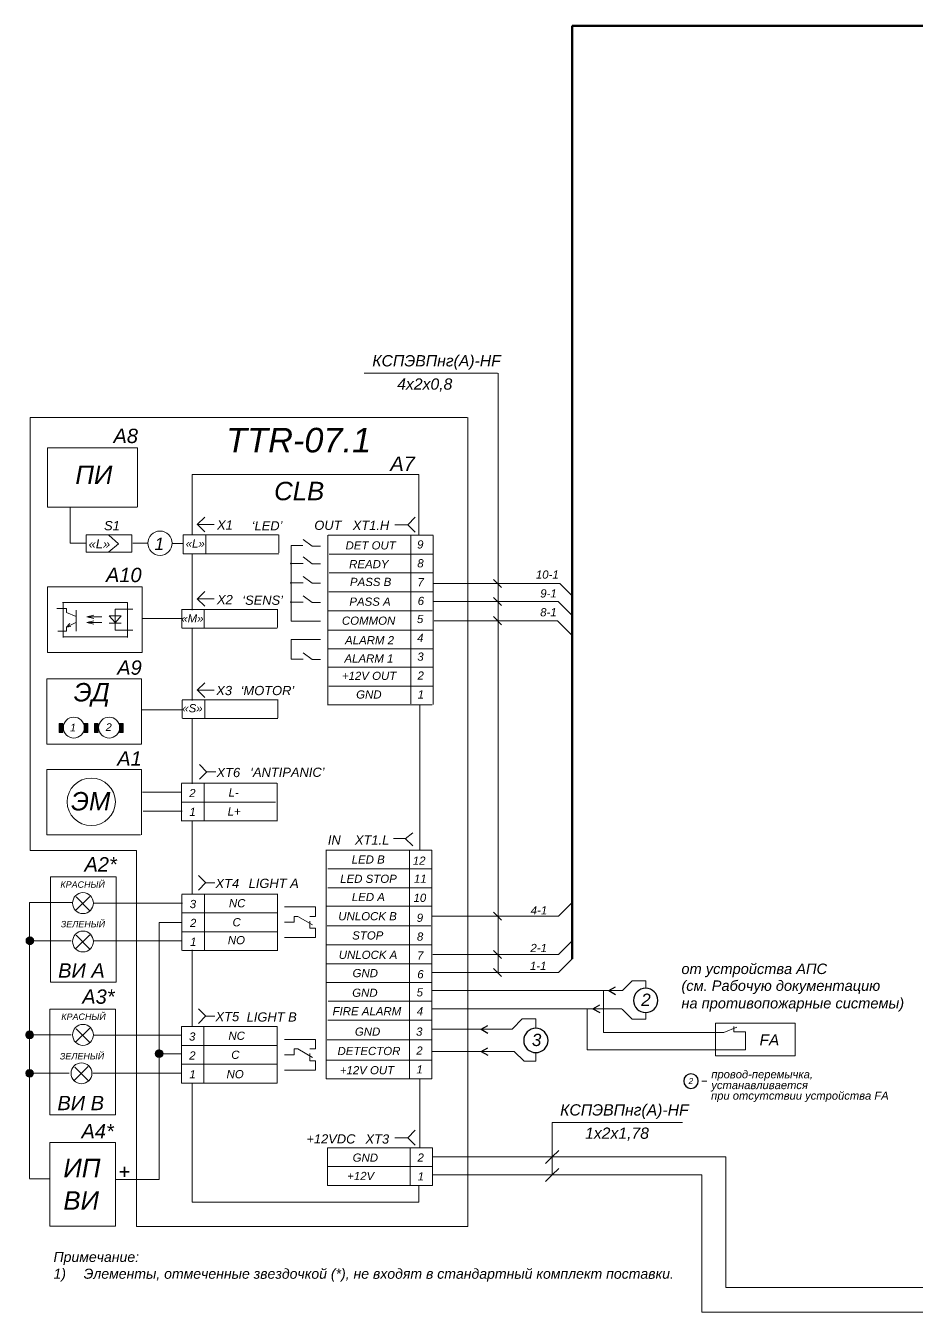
# Model space of a CAD drawing. Header units: millimetres. Extents: x -197802 to 287448, y -91833 to 169529.
# Drawn here: x 34381 to 57565, y 89353 to 122849 of the extents above; entities that cross this region are included whole.
import ezdxf

# ---------------------------------------------------------------- set-up
doc = ezdxf.new("R2010")
doc.units = ezdxf.units.MM
doc.linetypes.add('IMPORT-IMPORT-DASHED', pattern=[19.05, 12.7, -6.35])
doc.layers.add('СКУД', color=7, linetype='Continuous')
doc.layers.add('Слой 1', color=7, linetype='Continuous')
doc.styles.add('296', font='ariali.ttf', dxfattribs={"height": 1})
doc.styles.add('297', font='ariali.ttf', dxfattribs={"height": 1})
doc.styles.add('298', font='ariali.ttf', dxfattribs={"height": 1})
doc.styles.add('79', font='ariali.ttf', dxfattribs={"height": 1})
doc.styles.get("Standard").update_dxf_attribs({"font": 'arial.ttf'})

msp = doc.modelspace()

# ---------------------------------------------------------------- hatches: boundary and pattern name
at = {"layer": 'СКУД', "lineweight": 18, "true_color": 0x000000}
h = msp.add_hatch(color=18, dxfattribs=at)
h.dxf.hatch_style = 2
h.paths.add_polyline_path([(35349, 104452), (35251, 104452), (35251, 104685), (35349, 104685)])
h = msp.add_hatch(color=18, dxfattribs=at)
h.dxf.hatch_style = 2
h.paths.add_polyline_path([(35998, 104452), (35900, 104452), (35900, 104685), (35998, 104685)])
h = msp.add_hatch(color=18, dxfattribs=at)
h.dxf.hatch_style = 2
h.paths.add_polyline_path([(36268, 104452), (36169, 104452), (36169, 104685), (36268, 104685)])
h = msp.add_hatch(color=18, dxfattribs=at)
h.dxf.hatch_style = 2
h.paths.add_polyline_path([(36917, 104452), (36819, 104452), (36819, 104685), (36917, 104685)])
h = msp.add_hatch(dxfattribs=at)
h.set_pattern_fill('ANGLE', color=18, scale=0.924)
h.set_pattern_definition([(0, (2515.015, 140689.422), (0, 6.45414), [4.69392, -1.76022]), (90, (2515.015, 140689.422), (-6.45414, 4e-16), [4.69392, -1.76022])])
h.paths.add_polyline_path([(34389, 99026), (34490, 99026), (34591, 99026, -0.999967)])
h.paths.add_polyline_path([(34490, 99126, -0.414214), (34591, 99026), (34490, 99026)])
h.paths.add_polyline_path([(34490, 99126), (34490, 99026), (34389, 99026, -0.414233)])
h = msp.add_hatch(dxfattribs=at)
h.set_pattern_fill('ANGLE', color=18, scale=0.924)
h.set_pattern_definition([(0, (2507.094, 138238.8606), (0, 6.45414), [4.69392, -1.76022]), (90, (2507.094, 138238.8606), (-6.45414, 4e-16), [4.69392, -1.76022])])
h.paths.add_polyline_path([(34381, 96575), (34482, 96575), (34583, 96575, -0.999967)])
h.paths.add_polyline_path([(34482, 96676, -0.414214), (34583, 96575), (34482, 96575)])
h.paths.add_polyline_path([(34482, 96676), (34482, 96575), (34381, 96575, -0.414233)])
h = msp.add_hatch(dxfattribs=at)
h.set_pattern_fill('ANGLE', color=18, scale=0.924)
h.set_pattern_definition([(0, (5879.057, 137749.849), (0, 6.45414), [4.69392, -1.76022]), (90, (5879.057, 137749.849), (-6.45414, 4e-16), [4.69392, -1.76022])])
h.paths.add_polyline_path([(37753, 96086), (37854, 96086), (37955, 96086, -0.999967)])
h.paths.add_polyline_path([(37854, 96187, -0.414214), (37955, 96086), (37854, 96086)])
h.paths.add_polyline_path([(37854, 96187), (37854, 96086), (37753, 96086, -0.414233)])
h = msp.add_hatch(dxfattribs=at)
h.set_pattern_fill('ANGLE', color=18, scale=0.924)
h.set_pattern_definition([(0, (2507.094, 137239.06), (0, 6.45414), [4.69392, -1.76022]), (90, (2507.094, 137239.06), (-6.45414, 4e-16), [4.69392, -1.76022])])
h.paths.add_polyline_path([(34381, 95575), (34482, 95575), (34583, 95575, -0.999967)])
h.paths.add_polyline_path([(34482, 95676, -0.414214), (34583, 95575), (34482, 95575)])
h.paths.add_polyline_path([(34482, 95676), (34482, 95575), (34381, 95575, -0.414233)])
at = {"layer": 'Слой 1'}
h = msp.add_hatch(color=7, dxfattribs=at)
h.dxf.hatch_style = 2
edge = h.paths.add_edge_path()
edge.add_spline(control_points=[(52244, 97917), (52244, 97917), (52244, 97917), (52244, 97917), (52245, 97917), (52245, 97917), (52245, 97917), (52245, 97917), (52245, 97917), (52244, 97917), (52244, 97917), (52244, 97917), (52244, 97917)], knot_values=[0, 0, 0, 0, 1, 1, 1, 2, 2, 2, 3, 3, 3, 4, 4, 4, 4], degree=3, periodic=0)
h = msp.add_hatch(color=7, dxfattribs=at)
h.dxf.hatch_style = 2
edge = h.paths.add_edge_path()
edge.add_spline(control_points=[(52244, 97910), (52244, 97910), (52244, 97910), (52244, 97910), (52245, 97910), (52245, 97910), (52245, 97910), (52245, 97911), (52245, 97911), (52244, 97911), (52244, 97911), (52244, 97911), (52244, 97910)], knot_values=[0, 0, 0, 0, 1, 1, 1, 2, 2, 2, 3, 3, 3, 4, 4, 4, 4], degree=3, periodic=0)
h = msp.add_hatch(color=7, dxfattribs=at)
h.dxf.hatch_style = 2
edge = h.paths.add_edge_path()
edge.add_spline(control_points=[(52244, 97900), (52244, 97899), (52244, 97899), (52244, 97899), (52245, 97899), (52245, 97899), (52245, 97900), (52245, 97900), (52245, 97900), (52244, 97900), (52244, 97900), (52244, 97900), (52244, 97900)], knot_values=[0, 0, 0, 0, 1, 1, 1, 2, 2, 2, 3, 3, 3, 4, 4, 4, 4], degree=3, periodic=0)
h = msp.add_hatch(color=7, dxfattribs=at)
h.dxf.hatch_style = 2
edge = h.paths.add_edge_path()
edge.add_spline(control_points=[(52302, 97928), (52302, 97928), (52302, 97927), (52302, 97927), (52302, 97927), (52303, 97928), (52303, 97928), (52303, 97928), (52302, 97928), (52302, 97928), (52302, 97928), (52302, 97928), (52302, 97928)], knot_values=[0, 0, 0, 0, 1, 1, 1, 2, 2, 2, 3, 3, 3, 4, 4, 4, 4], degree=3, periodic=0)
h = msp.add_hatch(color=7, dxfattribs=at)
h.dxf.hatch_style = 2
edge = h.paths.add_edge_path()
edge.add_spline(control_points=[(52303, 97902), (52303, 97902), (52303, 97902), (52303, 97902), (52303, 97902), (52303, 97902), (52303, 97902), (52303, 97902), (52303, 97902), (52303, 97902), (52303, 97902), (52303, 97902), (52303, 97902)], knot_values=[0, 0, 0, 0, 1, 1, 1, 2, 2, 2, 3, 3, 3, 4, 4, 4, 4], degree=3, periodic=0)
h = msp.add_hatch(color=7, dxfattribs=at)
h.dxf.hatch_style = 2
edge = h.paths.add_edge_path()
edge.add_spline(control_points=[(52324, 98067), (52324, 98067), (52323, 98067), (52323, 98067), (52323, 98067), (52323, 98067), (52323, 98067), (52323, 98067), (52323, 98067), (52323, 98067), (52323, 98067), (52324, 98067), (52324, 98067)], knot_values=[0, 0, 0, 0, 1, 1, 1, 2, 2, 2, 3, 3, 3, 4, 4, 4, 4], degree=3, periodic=0)
h = msp.add_hatch(color=7, dxfattribs=at)
h.dxf.hatch_style = 2
edge = h.paths.add_edge_path()
edge.add_spline(control_points=[(52324, 97876), (52324, 97876), (52324, 97876), (52324, 97876), (52324, 97876), (52325, 97876), (52325, 97876), (52325, 97876), (52324, 97876), (52324, 97876), (52324, 97876), (52324, 97876), (52324, 97876)], knot_values=[0, 0, 0, 0, 1, 1, 1, 2, 2, 2, 3, 3, 3, 4, 4, 4, 4], degree=3, periodic=0)
h = msp.add_hatch(color=7, dxfattribs=at)
h.dxf.hatch_style = 2
edge = h.paths.add_edge_path()
edge.add_spline(control_points=[(52327, 98064), (52327, 98065), (52327, 98065), (52326, 98065), (52326, 98065), (52326, 98065), (52326, 98064), (52326, 98064), (52326, 98064), (52326, 98064), (52327, 98064), (52327, 98064), (52327, 98064)], knot_values=[0, 0, 0, 0, 1, 1, 1, 2, 2, 2, 3, 3, 3, 4, 4, 4, 4], degree=3, periodic=0)
h = msp.add_hatch(color=7, dxfattribs=at)
h.dxf.hatch_style = 2
edge = h.paths.add_edge_path()
edge.add_spline(control_points=[(52327, 97874), (52327, 97873), (52327, 97873), (52327, 97873), (52328, 97873), (52328, 97873), (52328, 97874), (52328, 97874), (52328, 97874), (52327, 97874), (52327, 97874), (52327, 97874), (52327, 97874)], knot_values=[0, 0, 0, 0, 1, 1, 1, 2, 2, 2, 3, 3, 3, 4, 4, 4, 4], degree=3, periodic=0)
h = msp.add_hatch(color=7, dxfattribs=at)
h.dxf.hatch_style = 2
edge = h.paths.add_edge_path()
edge.add_spline(control_points=[(52342, 98067), (52342, 98067), (52342, 98067), (52342, 98067), (52341, 98067), (52341, 98067), (52341, 98067), (52341, 98067), (52341, 98067), (52342, 98067), (52342, 98067), (52342, 98067), (52342, 98067)], knot_values=[0, 0, 0, 0, 1, 1, 1, 2, 2, 2, 3, 3, 3, 4, 4, 4, 4], degree=3, periodic=0)
h = msp.add_hatch(color=7, dxfattribs=at)
h.dxf.hatch_style = 2
edge = h.paths.add_edge_path()
edge.add_spline(control_points=[(52342, 97876), (52342, 97876), (52342, 97876), (52343, 97876), (52343, 97876), (52343, 97876), (52343, 97876), (52343, 97876), (52343, 97876), (52343, 97876), (52342, 97876), (52342, 97876), (52342, 97876)], knot_values=[0, 0, 0, 0, 1, 1, 1, 2, 2, 2, 3, 3, 3, 4, 4, 4, 4], degree=3, periodic=0)
h = msp.add_hatch(color=7, dxfattribs=at)
h.dxf.hatch_style = 2
edge = h.paths.add_edge_path()
edge.add_spline(control_points=[(52345, 98064), (52345, 98065), (52345, 98065), (52345, 98065), (52345, 98065), (52344, 98065), (52344, 98064), (52344, 98064), (52345, 98064), (52345, 98064), (52345, 98064), (52345, 98064), (52345, 98064)], knot_values=[0, 0, 0, 0, 1, 1, 1, 2, 2, 2, 3, 3, 3, 4, 4, 4, 4], degree=3, periodic=0)
h = msp.add_hatch(color=7, dxfattribs=at)
h.dxf.hatch_style = 2
edge = h.paths.add_edge_path()
edge.add_spline(control_points=[(52345, 97874), (52345, 97873), (52345, 97873), (52346, 97873), (52346, 97873), (52346, 97873), (52346, 97874), (52346, 97874), (52346, 97874), (52346, 97874), (52345, 97874), (52345, 97874), (52345, 97874)], knot_values=[0, 0, 0, 0, 1, 1, 1, 2, 2, 2, 3, 3, 3, 4, 4, 4, 4], degree=3, periodic=0)
h = msp.add_hatch(color=7, dxfattribs=at)
h.dxf.hatch_style = 2
edge = h.paths.add_edge_path()
edge.add_spline(control_points=[(52365, 97953), (52365, 97954), (52365, 97954), (52365, 97954), (52365, 97954), (52365, 97954), (52365, 97953), (52365, 97953), (52365, 97953), (52365, 97953), (52365, 97953), (52365, 97953), (52365, 97953)], knot_values=[0, 0, 0, 0, 1, 1, 1, 2, 2, 2, 3, 3, 3, 4, 4, 4, 4], degree=3, periodic=0)
h = msp.add_hatch(color=7, dxfattribs=at)
h.dxf.hatch_style = 2
edge = h.paths.add_edge_path()
edge.add_spline(control_points=[(52367, 98013), (52367, 98013), (52367, 98013), (52366, 98013), (52366, 98013), (52366, 98013), (52366, 98013), (52366, 98012), (52366, 98012), (52366, 98012), (52367, 98012), (52367, 98012), (52367, 98013)], knot_values=[0, 0, 0, 0, 1, 1, 1, 2, 2, 2, 3, 3, 3, 4, 4, 4, 4], degree=3, periodic=0)
h = msp.add_hatch(color=7, dxfattribs=at)
h.dxf.hatch_style = 2
edge = h.paths.add_edge_path()
edge.add_spline(control_points=[(52368, 97957), (52368, 97957), (52368, 97957), (52368, 97957), (52368, 97957), (52368, 97957), (52368, 97957), (52368, 97956), (52368, 97956), (52368, 97956), (52368, 97956), (52368, 97956), (52368, 97957)], knot_values=[0, 0, 0, 0, 1, 1, 1, 2, 2, 2, 3, 3, 3, 4, 4, 4, 4], degree=3, periodic=0)
h = msp.add_hatch(color=7, dxfattribs=at)
h.dxf.hatch_style = 2
edge = h.paths.add_edge_path()
edge.add_spline(control_points=[(52424, 98041), (52424, 98041), (52424, 98041), (52424, 98041), (52424, 98041), (52423, 98041), (52423, 98041), (52423, 98041), (52424, 98041), (52424, 98041), (52424, 98041), (52424, 98041), (52424, 98041)], knot_values=[0, 0, 0, 0, 1, 1, 1, 2, 2, 2, 3, 3, 3, 4, 4, 4, 4], degree=3, periodic=0)
h = msp.add_hatch(color=7, dxfattribs=at)
h.dxf.hatch_style = 2
edge = h.paths.add_edge_path()
edge.add_spline(control_points=[(52424, 98030), (52424, 98031), (52424, 98031), (52424, 98031), (52424, 98031), (52423, 98031), (52423, 98030), (52423, 98030), (52424, 98030), (52424, 98030), (52424, 98030), (52424, 98030), (52424, 98030)], knot_values=[0, 0, 0, 0, 1, 1, 1, 2, 2, 2, 3, 3, 3, 4, 4, 4, 4], degree=3, periodic=0)
h = msp.add_hatch(color=7, dxfattribs=at)
h.dxf.hatch_style = 2
edge = h.paths.add_edge_path()
edge.add_spline(control_points=[(52424, 98024), (52424, 98024), (52424, 98024), (52424, 98024), (52424, 98024), (52423, 98024), (52423, 98024), (52423, 98024), (52424, 98023), (52424, 98023), (52424, 98023), (52424, 98024), (52424, 98024)], knot_values=[0, 0, 0, 0, 1, 1, 1, 2, 2, 2, 3, 3, 3, 4, 4, 4, 4], degree=3, periodic=0)

# ---------------------------------------------------------------- linework, layer by layer
at = {"layer": 'СКУД', "color": 18, "lineweight": 18, "true_color": 0x000000}
for p, q in [((46663, 113801), (43195, 113801)), ((46683, 109300), (46683, 113801)), ((38482, 109583), (38482, 109592)), ((46683, 98198), (46683, 109300)), ((38482, 109112), (38482, 109102)), ((38482, 109102), (38484, 109102)), ((39066, 109122), (39066, 109102)), ((46557, 108434), (46769, 108222)), ((46557, 107963), (46769, 107751)), ((46557, 107465), (46769, 107252)), ((46557, 99774), (46769, 99562)), ((46557, 98775), (46769, 98562)), ((46557, 98304), (46769, 98092)), ((49424, 97727), (44955, 97727)), ((48994, 97257), (44954, 97257)), ((44948, 96962), (44955, 96962)), ((36144, 96568), (38435, 96568)), ((38435, 96781), (38435, 96791)), ((40925, 96791), (40925, 95320)), ((46238, 96721), (44955, 96721)), ((38437, 96301), (38435, 96301)), ((40922, 96301), (40925, 96301)), ((44930, 96448), (44955, 96448)), ((46238, 96143), (44955, 96143)), ((38423, 96086), (38435, 96086)), ((38442, 95810), (38435, 95810)), ((38435, 95810), (40922, 95810)), ((38421, 95575), (38435, 95575)), ((38435, 95320), (38435, 95330)), ((38447, 95320), (38435, 95320)), ((44934, 95433), (44955, 95433)), ((44955, 95433), (44955, 95438)), ((48086, 92929), (48086, 94297)), ((48700, 94297), (48086, 94297)), ((49231, 94297), (48700, 94297)), ((50517, 94297), (49231, 94297)), ((50517, 94297), (51483, 94297)), ((44972, 93638), (42235, 93638)), ((44972, 93628), (44972, 93638)), ((48256, 93569), (48086, 93399)), ((44936, 93148), (44972, 93148)), ((48086, 93399), (47916, 93229)), ((37854, 92811), (37854, 92832)), ((48086, 92929), (47916, 92759)), ((48256, 93098), (48086, 92929)), ((44936, 92658), (44972, 92658))]:
    msp.add_line(p, q, dxfattribs=at)
at = {"layer": 'СКУД', "color": 7, "lineweight": 20}
for p, q in [((48606, 100024), (48255, 99668)), ((48606, 99024), (48255, 98668)), ((48238, 98668), (48255, 98668)), ((48606, 98553), (48255, 98198)), ((49424, 97727), (49424, 96640)), ((48992, 97257), (48994, 97257)), ((49913, 97237), (49893, 97257)), ((46621, 96721), (47041, 96721)), ((47054, 96734), (47041, 96721)), ((49424, 96640), (49435, 96640)), ((49455, 96640), (49435, 96640)), ((47661, 95888), (47356, 95888)), ((46383, 92929), (46390, 92929))]:
    msp.add_line(p, q, dxfattribs=at)
at = {"layer": 'СКУД', "color": 7, "linetype": 'IMPORT-IMPORT-DASHED', "lineweight": 15}
for p, q in [((49560, 97727), (49424, 97727)), ((50521, 97806), (50521, 97789)), ((49148, 97257), (48994, 97257))]:
    msp.add_line(p, q, dxfattribs=at)
at = {"layer": 'СКУД', "color": 7, "lineweight": 18}
msp.add_line((53121, 96189), (53121, 96322), dxfattribs=at)
at = {"layer": 'СКУД', "color": 7, "lineweight": 50}
for points in [[(48606, 98990), (48606, 122849)], [(48606, 98990), (48606, 98559)], [(48606, 98559), (48606, 98553)]]:
    msp.add_lwpolyline(points, dxfattribs=at)
at = {"layer": 'СКУД', "lineweight": 53}
msp.add_lwpolyline([(48606, 122849), (100075, 122849), (100075, 115774)], dxfattribs=at)
at = {"layer": 'СКУД', "color": 18, "lineweight": 18, "true_color": 0x000000}
for points in [[(34500, 112651), (45873, 112651)], [(34500, 101378), (34500, 112651)], [(45893, 91584), (45893, 112651)], [(34951, 111860), (34951, 110311)], [(34951, 111860), (37293, 111860)], [(37293, 111860), (37293, 110311)], [(38715, 111161), (38715, 109592)], [(38715, 111161), (44619, 111161)], [(44619, 111161), (44619, 109583)], [(34951, 110311), (37274, 110311)], [(35536, 110298), (35536, 109377)], [(39043, 110058), (38847, 109862)], [(38847, 109872), (39043, 109676)], [(38872, 109867), (39283, 109867)], [(44521, 110053), (44325, 109857)], [(35951, 109592), (35951, 109141)], [(35951, 109592), (37146, 109592)], [(36548, 109589), (36794, 109363)], [(37146, 109592), (37146, 109141)], [(40964, 109592), (38479, 109592)], [(38482, 109583), (38482, 109112)], [(39066, 109592), (39066, 109122)], [(40972, 109597), (40972, 109127)], [(42243, 109587), (42243, 105157)], [(42251, 109583), (44991, 109583)], [(43991, 109857), (44325, 109857)], [(44325, 109857), (44521, 109661)], [(44405, 109583), (44405, 105191)], [(44988, 109573), (44988, 105181)], [(35536, 109377), (35931, 109377)], [(35931, 109377), (35951, 109377)], [(35931, 109377), (35951, 109377)], [(36794, 109363), (36548, 109148)], [(37173, 109377), (37561, 109377)], [(38193, 109367), (38482, 109367)], [(42054, 107345), (41289, 107345), (41289, 109316), (41599, 109316)], [(41608, 109476), (41836, 109298), (42054, 109298)], [(35951, 109141), (37127, 109141)], [(37127, 109141), (37146, 109141)], [(40969, 109102), (38484, 109102)], [(38715, 109102), (38715, 107632)], [(41608, 109018), (41836, 108840), (42054, 108840)], [(42285, 109092), (44986, 109092)], [(41289, 108850), (41608, 108850)], [(42280, 108602), (44981, 108602)], [(34951, 108240), (34951, 106534)], [(34951, 108240), (37411, 108240)], [(37411, 108240), (37411, 106534)], [(41289, 108345), (41608, 108345)], [(41608, 108513), (41836, 108335), (42054, 108335)], [(48285, 108328), (44991, 108328)], [(39043, 108117), (38847, 107921)], [(38847, 107931), (39043, 107735)], [(38872, 107926), (39283, 107926)], [(41608, 108009), (41836, 107831), (42054, 107831)], [(42274, 108112), (44975, 108112)], [(48246, 107857), (44991, 107857)], [(35188, 107679), (35443, 107679)], [(37031, 107832), (35337, 107832)], [(35353, 107832), (35353, 106922)], [(35443, 107679), (35443, 107569)], [(35443, 107569), (35698, 107471)], [(35694, 107636), (35694, 107087)], [(36714, 107659), (37168, 107659)], [(36714, 107659), (36714, 107110)], [(37031, 107832), (37031, 106922)], [(40925, 107652), (38440, 107652)], [(38443, 107642), (38443, 107171)], [(39026, 107652), (39026, 107181)], [(40933, 107656), (40933, 107186)], [(41289, 107842), (41608, 107842)], [(42264, 107612), (44965, 107612)], [(35439, 107193), (35682, 107314)], [(35439, 107193), (35533, 107283)], [(35439, 107193), (35557, 107212)], [(35439, 107087), (35439, 107193)], [(36157, 107506), (35969, 107463)], [(36157, 107416), (35969, 107463)], [(36157, 107354), (35969, 107310)], [(36157, 107267), (35969, 107310)], [(36365, 107463), (36000, 107463)], [(36365, 107310), (36000, 107310)], [(36553, 107487), (36867, 107487)], [(36553, 107487), (36710, 107314)], [(36553, 107295), (36870, 107295)], [(36867, 107487), (36710, 107299)], [(37421, 107416), (38431, 107416)], [(48228, 107359), (45013, 107359)], [(35216, 107087), (35439, 107087)], [(37031, 106938), (35369, 106938)], [(36714, 107110), (37168, 107110)], [(40930, 107161), (38445, 107161)], [(38715, 107161), (38715, 105279)], [(41608, 106355), (41289, 106355), (41289, 106872), (42054, 106872)], [(42258, 107112), (44999, 107112)], [(34951, 106534), (37391, 106534)], [(37391, 106534), (37411, 106534)], [(41608, 106525), (41836, 106346), (42054, 106346)], [(42258, 106622), (44998, 106622)], [(34931, 105848), (34931, 104142)], [(34931, 105848), (37391, 105848)], [(37391, 105848), (37391, 104142)], [(42235, 106147), (44975, 106147)], [(39043, 105745), (38847, 105549)], [(38847, 105559), (39043, 105363)], [(38872, 105554), (39283, 105554)], [(42269, 105657), (44970, 105657)], [(40940, 105299), (38455, 105299)], [(38458, 105289), (38458, 104819)], [(39042, 105299), (39042, 104828)], [(40948, 105304), (40948, 104833)], [(37431, 105034), (37391, 105034)], [(37431, 105034), (38440, 105034)], [(42264, 105167), (44965, 105167)], [(44638, 105152), (44638, 101392)], [(35349, 104452), (35251, 104452), (35251, 104685), (35349, 104685), (35349, 104452)], [(35998, 104452), (35900, 104452), (35900, 104685), (35998, 104685), (35998, 104452)], [(36268, 104452), (36169, 104452), (36169, 104685), (36268, 104685), (36268, 104452)], [(36917, 104452), (36819, 104452), (36819, 104685), (36917, 104685), (36917, 104452)], [(40945, 104809), (38460, 104809)], [(38715, 104809), (38715, 103113)], [(34931, 104142), (37372, 104142)], [(37372, 104142), (37391, 104142)], [(38903, 103611), (39099, 103415)], [(34931, 103486), (34931, 101780)], [(34931, 103486), (37391, 103486)], [(37391, 103486), (37391, 101780)], [(39099, 103425), (38903, 103229)], [(39329, 103420), (39074, 103420)], [(37421, 102897), (38431, 102897)], [(40922, 103128), (38437, 103128)], [(38440, 103118), (38440, 102138)], [(39024, 103128), (39024, 102148)], [(40930, 103133), (40930, 102152)], [(40888, 102638), (38442, 102638)], [(37440, 102398), (38450, 102398)], [(40933, 102148), (38447, 102148)], [(38715, 102152), (38715, 100233)], [(44457, 101838), (44261, 101682)], [(34931, 101780), (37372, 101780)], [(43952, 101687), (44285, 101687)], [(44261, 101691), (44457, 101495)], [(34500, 101378), (37264, 101378)], [(37264, 91584), (37264, 101378)], [(42207, 101392), (42207, 95433)], [(42215, 101388), (44955, 101388)], [(44372, 101392), (44372, 95433)], [(44955, 101383), (44955, 95438)], [(42249, 100897), (44951, 100897)], [(35029, 100692), (36735, 100692)], [(35029, 97947), (35029, 100692)], [(36735, 100672), (36735, 100692)], [(36735, 97947), (36735, 100672)], [(38877, 100726), (39073, 100530)], [(39073, 100540), (38877, 100344)], [(39303, 100535), (39048, 100535)], [(36049, 100182), (35681, 99815)], [(35696, 100168), (36063, 99800)], [(40931, 100241), (38445, 100241)], [(38449, 100231), (38449, 98769)], [(39032, 100241), (39032, 98768)], [(40938, 100246), (40938, 98773)], [(42244, 100407), (44945, 100407)], [(34482, 92832), (34482, 100025)], [(35588, 100025), (34482, 100025)], [(38460, 100006), (36166, 100006)], [(41928, 99905), (41118, 99905)], [(41928, 99660), (41928, 99905)], [(42219, 99927), (44960, 99927)], [(38442, 99497), (37854, 99497)], [(37854, 92832), (37854, 99497)], [(40936, 99751), (38450, 99751)], [(41370, 99507), (41118, 99507)], [(41370, 99660), (41370, 99507)], [(41462, 99660), (41370, 99660)], [(41462, 99660), (41370, 99660)], [(41845, 99440), (41462, 99660)], [(41780, 99660), (41928, 99660)], [(41780, 99660), (41928, 99660)], [(41780, 99354), (41780, 99538)], [(48255, 99668), (44944, 99668)], [(36049, 99182), (35681, 98815)], [(35696, 99168), (36063, 98800)], [(40941, 99261), (38456, 99261)], [(41780, 99354), (41928, 99354)], [(41780, 99354), (41928, 99354)], [(41928, 99354), (41928, 99109)], [(42228, 99417), (44929, 99417)], [(35568, 99026), (34490, 99026)], [(38440, 99026), (36147, 99026)], [(41928, 99109), (41118, 99109)], [(42223, 98917), (44963, 98917)], [(40945, 98771), (38460, 98771)], [(38715, 98790), (38715, 96791)], [(48238, 98668), (44983, 98668)], [(42222, 98427), (44962, 98427)], [(48255, 98198), (44955, 98198)], [(35029, 97947), (36735, 97947)], [(42217, 97937), (44958, 97937)], [(35010, 97242), (36715, 97242)], [(35010, 94497), (35010, 97242)], [(36715, 97222), (36715, 97242)], [(36715, 94497), (36715, 97222)], [(38877, 97256), (39073, 97060)], [(42253, 97452), (44954, 97452)], [(39073, 97070), (38877, 96874)], [(39303, 97065), (39048, 97065)], [(42247, 96962), (44948, 96962)], [(35568, 96575), (34490, 96575)], [(36049, 96751), (35681, 96384)], [(35696, 96737), (36063, 96369)], [(38435, 96791), (40925, 96791)], [(38435, 96781), (38435, 95330)], [(39019, 96791), (39019, 95320)], [(40922, 96301), (38437, 96301)], [(41928, 96454), (41118, 96454)], [(41370, 96209), (41370, 96057)], [(41462, 96209), (41370, 96209)], [(41462, 96209), (41370, 96209)], [(41845, 95990), (41462, 96209)], [(41780, 96209), (41928, 96209)], [(41780, 96209), (41928, 96209)], [(41928, 96209), (41928, 96454)], [(42229, 96448), (44930, 96448)], [(38423, 96086), (37834, 96086)], [(41370, 96057), (41118, 96057)], [(41780, 95903), (41780, 96087)], [(41780, 95903), (41928, 95903)], [(41780, 95903), (41928, 95903)], [(41928, 95903), (41928, 95659)], [(42219, 95918), (44959, 95918)], [(35509, 95575), (34470, 95575)], [(36009, 95752), (35642, 95384)], [(35656, 95737), (36024, 95369)], [(38421, 95575), (36127, 95575)], [(41928, 95659), (41118, 95659)], [(40925, 95320), (38447, 95320)], [(38715, 95320), (38715, 92223)], [(42207, 95433), (44934, 95433)], [(44645, 95402), (44645, 95433)], [(44645, 95402), (44645, 93638)], [(35010, 94497), (36715, 94497)], [(43991, 93898), (44325, 93898)], [(44521, 94094), (44325, 93898)], [(44325, 93898), (44521, 93702)], [(35010, 93772), (36715, 93772)], [(35010, 91595), (35010, 93772)], [(36715, 93752), (36715, 93772)], [(36715, 91595), (36715, 93752)], [(42235, 93638), (42235, 92658)], [(44388, 93638), (44388, 92658)], [(44972, 93628), (44972, 92658)], [(42235, 93148), (44936, 93148)], [(44972, 93399), (46893, 93399)], [(35010, 92831), (34482, 92831)], [(37854, 92811), (36715, 92811)], [(44972, 92929), (46383, 92929)], [(45482, 92929), (46893, 92929)], [(42235, 92658), (44936, 92658)], [(44619, 92643), (44619, 92658)], [(44619, 92643), (44619, 92223)], [(38715, 92223), (44619, 92223)], [(35010, 91595), (36715, 91595)], [(37264, 91584), (45893, 91584)]]:
    msp.add_lwpolyline(points, dxfattribs=at)
at = {"layer": 'СКУД', "color": 7, "lineweight": 20}
for points in [[(48606, 108003), (48285, 108328)], [(48606, 107491), (48246, 107856)], [(48611, 106972), (48228, 107359)], [(49913, 97727), (50168, 97982)], [(50168, 97982), (50521, 97982)], [(50521, 97806), (50521, 97982)], [(49560, 97727), (49913, 97727)], [(48994, 97257), (48994, 96189)], [(49148, 97257), (49893, 97257)], [(49913, 97237), (50168, 96982)], [(50521, 96982), (50521, 97156)], [(47054, 96734), (47308, 96989)], [(47308, 96989), (47661, 96989)], [(47661, 96744), (47661, 96989)], [(50168, 96982), (50521, 96982)], [(46238, 96721), (46621, 96721)], [(46238, 96143), (47101, 96143)], [(47101, 96143), (47356, 95888)], [(47661, 95888), (47661, 96114)]]:
    msp.add_lwpolyline(points, dxfattribs=at)
at = {"layer": 'СКУД', "color": 7, "lineweight": 30}
for points in [[(49560, 97727), (49736, 97825)], [(49560, 97727), (49736, 97629)], [(49148, 97257), (49325, 97355)], [(49148, 97257), (49325, 97159)], [(46238, 96721), (46415, 96819)], [(46238, 96721), (46415, 96623)], [(46238, 96143), (46415, 96241)], [(46238, 96143), (46415, 96045)]]:
    msp.add_lwpolyline(points, dxfattribs=at)
at = {"layer": 'СКУД', "color": 7, "lineweight": 18}
for points in [[(49455, 96640), (52248, 96640)], [(52248, 96640), (52553, 96640)], [(53121, 96627), (53121, 96656)], [(48994, 96189), (53121, 96189)]]:
    msp.add_lwpolyline(points, dxfattribs=at)
at = {"layer": 'СКУД', "color": 241, "lineweight": 18, "true_color": 0xf7abae}
msp.add_lwpolyline([(83248, 93298), (83248, 90002), (52608, 90002), (52608, 93399), (46893, 93399)], dxfattribs=at)
at = {"layer": 'СКУД', "color": 1, "lineweight": 18}
msp.add_lwpolyline([(82717, 92828), (82717, 89353), (51979, 89353), (51979, 92929), (46893, 92929)], dxfattribs=at)
at = {"layer": 'СКУД', "color": 18, "lineweight": 18, "true_color": 0x000000}
for centre, radius in [((34490, 99026), 101), ((34490, 99026), 34.3), ((34482, 96575), 101), ((34482, 96575), 34.3), ((37854, 96086), 101), ((37854, 96086), 34.3), ((34482, 95575), 101), ((34482, 95575), 34.3)]:
    msp.add_circle(centre, radius, dxfattribs=at)
for points in [[(38193, 109377), (38193, 109202), (38051, 109060), (37877, 109060), (37702, 109060), (37561, 109202), (37561, 109377), (37561, 109551), (37702, 109693), (37877, 109693), (38051, 109693), (38193, 109551), (38193, 109377)], [(41300, 108850), (41300, 108845), (41295, 108840), (41289, 108840), (41283, 108840), (41277, 108845), (41277, 108850), (41277, 108856), (41283, 108860), (41289, 108860), (41295, 108860), (41300, 108856), (41300, 108850)], [(41300, 108345), (41300, 108340), (41295, 108335), (41289, 108335), (41283, 108335), (41277, 108340), (41277, 108345), (41277, 108351), (41283, 108355), (41289, 108355), (41295, 108355), (41300, 108351), (41300, 108345)], [(41300, 107842), (41300, 107836), (41295, 107832), (41289, 107832), (41283, 107832), (41277, 107836), (41277, 107842), (41277, 107847), (41283, 107851), (41289, 107851), (41295, 107851), (41300, 107847), (41300, 107842)], [(35905, 104575), (35905, 104425), (35783, 104303), (35633, 104303), (35483, 104303), (35361, 104425), (35361, 104575), (35361, 104725), (35483, 104847), (35633, 104847), (35783, 104847), (35905, 104725), (35905, 104575)], [(36824, 104575), (36824, 104425), (36702, 104303), (36552, 104303), (36402, 104303), (36280, 104425), (36280, 104575), (36280, 104725), (36402, 104847), (36552, 104847), (36702, 104847), (36824, 104725), (36824, 104575)], [(36715, 102643), (36715, 102302), (36434, 102025), (36088, 102025), (35741, 102025), (35460, 102302), (35460, 102643), (35460, 102984), (35741, 103260), (36088, 103260), (36434, 103260), (36715, 102984), (36715, 102643)], [(36144, 100006), (36144, 99856), (36022, 99734), (35872, 99734), (35722, 99734), (35600, 99856), (35600, 100006), (35600, 100156), (35722, 100278), (35872, 100278), (36022, 100278), (36144, 100156), (36144, 100006)], [(36144, 99006), (36144, 98856), (36022, 98734), (35872, 98734), (35722, 98734), (35600, 98856), (35600, 99006), (35600, 99156), (35722, 99278), (35872, 99278), (36022, 99278), (36144, 99156), (36144, 99006)], [(36144, 96575), (36144, 96425), (36022, 96303), (35872, 96303), (35722, 96303), (35600, 96425), (35600, 96575), (35600, 96725), (35722, 96847), (35872, 96847), (36022, 96847), (36144, 96725), (36144, 96575)], [(36105, 95575), (36105, 95425), (35983, 95303), (35833, 95303), (35683, 95303), (35561, 95425), (35561, 95575), (35561, 95725), (35683, 95847), (35833, 95847), (35983, 95847), (36105, 95725), (36105, 95575)]]:
    msp.add_open_spline(points, degree=3, knots=[0, 0, 0, 0, 1, 1, 1, 2, 2, 2, 3, 3, 3, 4, 4, 4, 4], dxfattribs=at)
at = {"layer": 'СКУД', "color": 7, "lineweight": 30}
for points, knots in [([(50837, 97473), (50837, 97298), (50695, 97156), (50521, 97156), (50346, 97156), (50205, 97298), (50205, 97473), (50205, 97647), (50346, 97789), (50521, 97789), (50695, 97789), (50837, 97647), (50837, 97473)], [0, 0, 0, 0, 1, 1, 1, 2, 2, 2, 3, 3, 3, 4, 4, 4, 4]), ([(47978, 96430), (47978, 96255), (47836, 96114), (47661, 96114), (47487, 96114), (47345, 96255), (47345, 96430), (47345, 96605), (47487, 96746), (47661, 96746), (47836, 96746), (47978, 96605), (47978, 96430)], [0, 0, 0, 0, 1, 1, 1, 2, 2, 2, 3, 3, 3, 4, 4, 4, 4]), ([(51890, 95373), (51890, 95268), (51804, 95183), (51700, 95183), (51700, 95183), (51595, 95183), (51510, 95268), (51510, 95373), (51510, 95373), (51510, 95478), (51595, 95563), (51700, 95563), (51700, 95563), (51804, 95563), (51890, 95478), (51890, 95373)], [0, 0, 0, 0, 0.2, 0.2, 0.2, 0.2, 0.4, 0.4, 0.4, 0.4, 0.6, 0.6, 0.6, 0.6, 1, 1, 1, 1])]:
    msp.add_open_spline(points, degree=3, knots=knots, dxfattribs=at)
at = {"layer": 'СКУД', "color": 7, "lineweight": 18}
for points in [[(54412, 96878), (54412, 96878), (52334, 96878), (52334, 96878)], [(52334, 96878), (52334, 96878), (52334, 96027), (52334, 96027)], [(54412, 96027), (54412, 96027), (54412, 96878), (54412, 96878)], [(52896, 96778), (52896, 96778), (52553, 96640), (52553, 96640)], [(52817, 96656), (52817, 96656), (52817, 96792), (52817, 96792)], [(52817, 96656), (52817, 96656), (53121, 96656), (53121, 96656)], [(53121, 96627), (53121, 96627), (53121, 96422), (53121, 96322)], [(52334, 96027), (52334, 96027), (54413, 96027), (54413, 96027)]]:
    msp.add_open_spline(points, degree=3, dxfattribs=at)
at = {"layer": 'СКУД', "color": 7, "lineweight": 20}
msp.add_open_spline([(51984, 95373), (51984, 95373), (52116, 95373), (52116, 95373)], degree=3, dxfattribs=at)

# ---------------------------------------------------------------- texts
at = {"layer": 'СКУД', "color": 7}
for s, height, style, p in [('от устройства АПС', 272.33, '79', (51451, 98159)), ('(см. Рабочую документацию', 272.33, '79', (51451, 97721)), ('на противопожарные системы)', 272.33, '79', (51451, 97264)), ('провод-перемычка, ', 208.48, '297', (52229, 95445)), ('2', 154, '296', (51637, 95297)), ('устанавливается', 208.48, '298', (52229, 95163)), ('при отсутствии устройства FA', 208.48, '298', (52223, 94889))]:
    msp.add_text(s, height=height, dxfattribs=dict(at, style=style)).set_placement(p)
at = {"layer": 'СКУД', "color": 7, "lineweight": 18, "style": '79'}
msp.add_text('FA', height=286.7, dxfattribs=at).set_placement((53485, 96301))
at = {"layer": 'СКУД', "color": 18, "lineweight": 18, "true_color": 0x000000, "attachment_point": 7}
for s, insert, char_height in [('{\\fArial|b0|i1|c204|p34;КСПЭВПнг(А)-HF}', (43403, 113891), 293.39), ('{\\fArial|b0|i1|c204|p34;4х2х0,8}', (44052, 113319), 293.39), ('\\fArial|b0|i1|c0|p34;\\W1;A8', (36666, 111978), 373.27), ('{\\fArial|b0|i1|c204|p34;TTR-07.1}', (39600, 111731), 639.89), ('\\fArial|b0|i1|c0|p34;\\W1;A7', (43874, 111259), 373.27), ('\\fArial|b0|i1|c0|p34;\\W1;ПИ', (35672, 110915), 479.92), ('\\fArial|b0|i1|c0|p34;\\W1;CLB', (40848, 110488), 479.92), ('\\fArial|b0|i1|c0|p34;\\W1;S1', (36421, 109710), 239.96), ('\\fArial|b0|i1|c0|p34;\\W1;X1', (39362, 109730), 239.96), ('\\fArial|b0|i1|c0|p34;\\W1;‘LED’', (40264, 109710), 239.96), ('\\fArial|b0|i1|c0|p34;\\W1;OUT', (41894, 109720), 239.96), ('\\fArial|b0|i1|c0|p34;\\W1;XT1.H', (42894, 109720), 239.96), ('\\fArial|b0|i1|c0|p34;\\W1;«L»', (36019, 109239), 239.96), ('\\fArial|b0|i1|c0|p34;\\W1;1', (37735, 109200), 319.95), ('\\fArial|b0|i1|c0|p34;\\W1;«L»', (38546, 109264), 213.3), ('\\fArial|b0|i1|c0|p34;\\W1;DET OUT', (42707, 109210), 213.3), ('\\fArial|b0|i1|c0|p34;\\W1;9', (44570, 109235), 213.3), ('\\fArial|b0|i1|c0|p34;\\W1;READY', (42800, 108725), 213.3), ('\\fArial|b0|i1|c0|p34;\\W1;8', (44575, 108744), 213.3), ('\\fArial|b0|i1|c0|p34;\\W1;A10', (36470, 108357), 373.27), ('\\fArial|b0|i1|c0|p34;\\W1;PASS B', (42822, 108259), 213.3), ('\\fArial|b0|i1|c0|p34;\\W1;7', (44580, 108254), 213.3), ('\\fArial|b0|i1|c0|p34;\\W1;X2', (39362, 107789), 239.96), ('\\fArial|b0|i1|c0|p34;\\W1;‘SENS’', (40018, 107769), 239.96), ('\\fArial|b0|i1|c0|p34;\\W1;PASS A', (42806, 107745), 213.3), ('\\fArial|b0|i1|c0|p34;\\W1;6', (44585, 107764), 213.3), ('\\fArial|b0|i1|c0|p34;\\W1;«M»', (38431, 107313), 213.3), ('\\fArial|b0|i1|c0|p34;\\W1;COMMON', (42612, 107250), 213.3), ('\\fArial|b0|i1|c0|p34;\\W1;5', (44565, 107294), 213.3), ('\\fArial|b0|i1|c0|p34;\\W1;ALARM 2', (42695, 106745), 213.3), ('\\fArial|b0|i1|c0|p34;\\W1;4', (44570, 106804), 213.3), ('\\fArial|b0|i1|c0|p34;\\W1;3', (44575, 106314), 213.3), ('\\fArial|b0|i1|c0|p34;\\W1;A9', (36764, 105946), 373.27), ('\\fArial|b0|i1|c0|p34;\\W1;ALARM 1', (42679, 106269), 213.3), ('\\fArial|b0|i1|c0|p34;\\W1;+12V OUT', (42612, 105814), 213.3), ('\\fArial|b0|i1|c0|p34;\\W1;2', (44580, 105823), 213.3), ('\\fArial|b0|i1|c0|p34;\\W1;ЭД', (35632, 105118), 479.92), ('\\fArial|b0|i1|c0|p34;\\W1;X3', (39342, 105417), 239.96), ('\\fArial|b0|i1|c0|p34;\\W1;‘MOTOR’', (39976, 105417), 239.96), ('\\fArial|b0|i1|c0|p34;\\W1;GND', (42983, 105328), 213.3), ('\\fArial|b0|i1|c0|p34;\\W1;1', (44585, 105333), 213.3), ('\\fArial|b0|i1|c0|p34;\\W1;«S»', (38456, 104971), 213.3), ('\\fArial|b0|i1|c0|p34;\\W1;1', (35535, 104477), 199.97), ('\\fArial|b0|i1|c0|p34;\\W1;2', (36466, 104489), 199.97), ('\\fArial|b0|i1|c0|p34;\\W1;A1', (36764, 103584), 373.27), ('\\fArial|b0|i1|c0|p34;\\W1;XT6', (39349, 103283), 239.96), ('\\fArial|b0|i1|c0|p34;\\W1;‘ANTIPANIC’', (40224, 103290), 239.96), ('\\fArial|b0|i1|c0|p34;\\W1;ЭМ', (35563, 102412), 479.92), ('\\fArial|b0|i1|c0|p34;\\W1;2', (38637, 102765), 213.3), ('\\fArial|b0|i1|c0|p34;\\W1;L-', (39663, 102780), 213.3), ('\\fArial|b0|i1|c0|p34;\\W1;L+', (39638, 102285), 213.3), ('\\fArial|b0|i1|c0|p34;\\W1;1', (38642, 102275), 213.3), ('\\fArial|b0|i1|c0|p34;\\W1;IN', (42247, 101530), 239.96), ('\\fArial|b0|i1|c0|p34;\\W1;XT1.L', (42952, 101530), 239.96), ('\\fArial|b0|i1|c0|p34;\\W1;A2*', (35911, 100829), 373.27), ('\\fArial|b0|i1|c0|p34;\\W1;LED B', (42867, 101035), 213.3), ('\\fArial|b0|i1|c0|p34;\\W1;12', (44458, 101005), 213.3), ('\\fArial|b0|i1|c0|p34;\\W1;КРАСНЫЙ', (35284, 100403), 166.64), ('\\fArial|b0|i1|c0|p34;\\W1;XT4', (39323, 100398), 239.96), ('\\fArial|b0|i1|c0|p34;\\W1;LIGHT A', (40185, 100398), 239.96), ('\\fArial|b0|i1|c0|p34;\\W1;LED STOP', (42568, 100530), 213.3), ('\\fArial|b0|i1|c0|p34;\\W1;11', (44487, 100535), 213.3), ('\\fArial|b0|i1|c0|p34;\\W1;LED A', (42871, 100059), 213.3), ('\\fArial|b0|i1|c0|p34;\\W1;10', (44477, 100035), 213.3), ('\\fArial|b0|i1|c0|p34;\\W1;3', (38652, 99873), 213.3), ('\\fArial|b0|i1|c0|p34;\\W1;NC', (39671, 99893), 213.3), ('\\fArial|b0|i1|c0|p34;\\W1;ЗЕЛЕНЫЙ', (35294, 99374), 166.64), ('\\fArial|b0|i1|c0|p34;\\W1;2', (38657, 99383), 213.3), ('\\fArial|b0|i1|c0|p34;\\W1;C', (39764, 99398), 213.3), ('\\fArial|b0|i1|c0|p34;\\W1;UNLOCK B', (42518, 99555), 213.3), ('\\fArial|b0|i1|c0|p34;\\W1;9', (44561, 99515), 213.3), ('\\fArial|b0|i1|c0|p34;\\W1;NO', (39642, 98932), 213.3), ('\\fArial|b0|i1|c0|p34;\\W1;STOP', (42880, 99055), 213.3), ('\\fArial|b0|i1|c0|p34;\\W1;8', (44565, 99025), 213.3), ('\\fArial|b0|i1|c0|p34;\\W1;1', (38661, 98893), 213.3), ('\\fArial|b0|i1|c0|p34;\\W1;UNLOCK A', (42531, 98550), 213.3), ('\\fArial|b0|i1|c0|p34;\\W1;7', (44570, 98535), 213.3), ('\\fArial|b0|i1|c0|p34;\\W1;ВИ A', (35225, 98065), 373.27), ('\\fArial|b0|i1|c0|p34;\\W1;GND', (42889, 98074), 213.3), ('\\fArial|b0|i1|c0|p34;\\W1;6', (44575, 98045), 213.3), ('\\fArial|b0|i1|c0|p34;\\W1;A3*', (35853, 97379), 373.27), ('\\fArial|b0|i1|c0|p34;\\W1;GND', (42880, 97563), 213.3), ('\\fArial|b0|i1|c0|p34;\\W1;5', (44556, 97574), 213.3), ('\\fArial|b0|i1|c0|p34;\\W1;КРАСНЫЙ', (35308, 96962), 166.64), ('\\fArial|b0|i1|c0|p34;\\W1;XT5', (39323, 96928), 239.96), ('\\fArial|b0|i1|c0|p34;\\W1;LIGHT B', (40133, 96918), 239.96), ('\\fArial|b0|i1|c0|p34;\\W1;FIRE ALARM', (42369, 97084), 213.3), ('\\fArial|b0|i1|c0|p34;\\W1;4', (44561, 97084), 213.3), ('\\fArial|b0|i1|c0|p34;\\W1;3', (38632, 96423), 213.3), ('\\fArial|b0|i1|c0|p34;\\W1;NC', (39658, 96443), 213.3), ('\\fArial|b0|i1|c0|p34;\\W1;GND', (42950, 96551), 213.3), ('\\fArial|b0|i1|c0|p34;\\W1;3', (44543, 96551), 213.3), ('\\fArial|b0|i1|c0|p34;\\W1;ЗЕЛЕНЫЙ', (35269, 95933), 166.64), ('\\fArial|b0|i1|c0|p34;\\W1;2', (38637, 95933), 213.3), ('\\fArial|b0|i1|c0|p34;\\W1;C', (39731, 95948), 213.3), ('\\fArial|b0|i1|c0|p34;\\W1;DETECTOR', (42498, 96046), 213.3), ('\\fArial|b0|i1|c0|p34;\\W1;2', (44548, 96060), 213.3), ('\\fArial|b0|i1|c0|p34;\\W1;1', (38642, 95443), 213.3), ('\\fArial|b0|i1|c0|p34;\\W1;NO', (39609, 95443), 213.3), ('\\fArial|b0|i1|c0|p34;\\W1;+12V OUT', (42557, 95546), 213.3), ('\\fArial|b0|i1|c0|p34;\\W1;1', (44553, 95570), 213.3), ('\\fArial|b0|i1|c0|p34;\\W1;ВИ В', (35206, 94615), 373.27), ('\\fArial|b0|i1|c0|p34;\\W1;A4*', (35833, 93879), 373.27), ('\\fArial|b0|i1|c0|p34;\\W1;+12VDC', (41688, 93744), 239.96), ('\\fArial|b0|i1|c0|p34;\\W1;XT3^I', (43227, 93741), 239.96), ('\\fArial|b0|i1|c0|p34;\\W1;GND', (42892, 93270), 213.3), ('\\fArial|b0|i1|c0|p34;\\W1;2', (44580, 93275), 213.3), ('\\fArial|b0|i1|c0|p34;\\W1;ИП ', (35362, 92870), 479.92), ('\\fArial|b0|i1|c0|p34;\\W1;+', (36794, 92831), 373.27), ('\\fArial|b0|i1|c0|p34;\\W1;+12V', (42749, 92795), 213.3), ('\\fArial|b0|i1|c0|p34;\\W1;1', (44585, 92785), 213.3), ('\\fArial|b0|i1|c0|p34;\\W1;ВИ', (35362, 92023), 479.92)]:
    msp.add_mtext(s, dxfattribs=dict(at, insert=insert, char_height=char_height))
at = {"layer": 'СКУД', "color": 7, "attachment_point": 7}
for s, insert, char_height in [('{\\fArial|b0|i1|c204|p34;10-1}', (47662, 108450), 213.3), ('{\\fArial|b0|i1|c204|p34;9-1}', (47775, 107960), 213.3), ('{\\fArial|b0|i1|c204|p34;8-1}', (47774, 107470), 213.3), ('{\\fArial|b0|i1|c204|p34;4-1}', (47527, 99712), 213.3), ('{\\fArial|b0|i1|c204|p34;2-1}', (47520, 98731), 213.3), ('\\fArial|b0|i1|c0|p34;\\W1;2', (50404, 97330), 319.95), ('\\fArial|b0|i1|c0|p34;\\W1;3', (47557, 96280), 319.95), ('{\\fArial|b0|i1|c204|p34;КСПЭВПнг(А)-HF}', (48294, 94387), 293.39), ('{\\fArial|b0|i1|c204|p34;1х2х1,78}', (48943, 93815), 293.39)]:
    msp.add_mtext(s, dxfattribs=dict(at, insert=insert, char_height=char_height))
for s, insert, char_height, width in [('{\\fArial|b0|i1|c204|p34;1-1}', (47507, 98264), 213.3, 688.68), ('\\pxi-3,l4,t4;{\\fArial|b0|i1|c204|p34;Примечание: \\P1)^IЭлементы, отмеченные звездочкой (*), не входят в стандартный комплект поставки.}', (34842, 90147), 261.79, 18324.59)]:
    msp.add_mtext(s, dxfattribs=dict(at, insert=insert, char_height=char_height, width=width))

doc.saveas('drawing.dxf')
